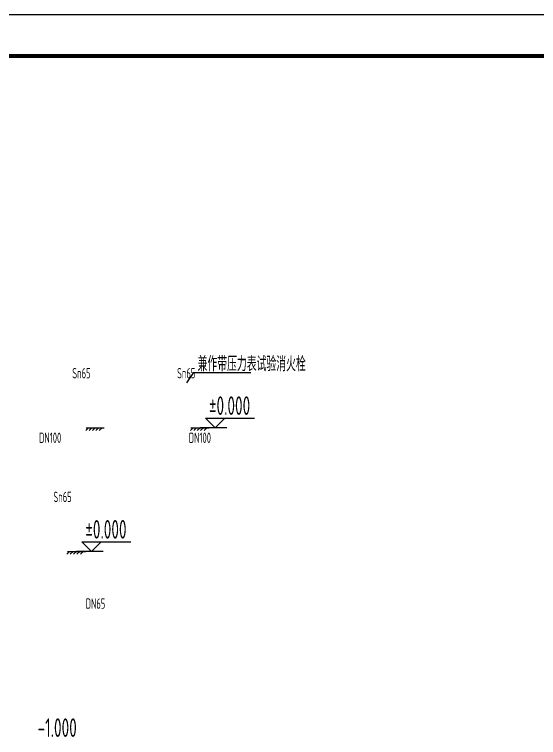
# Model space of a CAD drawing. Extents: x 1169373 to 1354985, y 649019 to 904199.
# Drawn here: x 1329662 to 1342283, y 808013 to 825419 of the extents above; entities that cross this region are included whole.
import ezdxf

# ---------------------------------------------------------------- set-up
doc = ezdxf.new("R2010")
doc.units = 0
doc.header["$LTSCALE"] = 1000
doc.header["$MEASUREMENT"] = 0
for name, color, linetype in [('0-给水标注', 253, 'Continuous'), ('EQUIP_污水', 7, 'Continuous'), ('TT', 253, 'Continuous')]:
    doc.layers.add(name, color=color, linetype=linetype)
doc.styles.add('WW', font='gbenor.shx', dxfattribs={"width": 0.75, "bigfont": 'gbcbig.shx'})

# ---------------------------------------------------------------- blocks, each defined once
blk = doc.blocks.new('DIP')
at = {"layer": 'EQUIP_污水'}
for p, q in [((-305, 0), (-398, -94)), ((-382, 0), (229, 0)), ((-190, 0), (-284, -94)), ((-76, 0), (-170, -94)), ((38, 0), (-56, -94)), ((152, 0), (59, -94))]:
    blk.add_line(p, q, dxfattribs=at)

msp = doc.modelspace()

# ---------------------------------------------------------------- linework, layer by layer
at = {"color": 3}
msp.add_lwpolyline([(1295505, 783419), (1295505, 825419), (1354905, 825419), (1354905, 783419)], close=True, dxfattribs=at)
at = {"const_width": 100}
msp.add_lwpolyline([(1298005, 784419), (1353905, 784419), (1353905, 824419), (1298005, 824419)], close=True, dxfattribs=at)
at = {"layer": '0-给水标注', "color": 134}
for p, q in [((1333977, 816803, 0), (1335357, 816800, 0)), ((1334266, 815703), (1335446, 815703)), ((1334496, 815472), (1334266, 815703)), ((1334496, 815472), (1334727, 815703)), ((1334777, 815472), (1334131, 815472)), ((1331288, 812725), (1332468, 812725)), ((1331519, 812495), (1331288, 812725)), ((1331519, 812495), (1331749, 812725)), ((1331799, 812495), (1331153, 812495))]:
    msp.add_line(p, q, dxfattribs=at)
at = {"layer": '0-给水标注', "color": 134, "elevation": 0}
msp.add_lwpolyline([(1333977, 816803), (1333805, 816552)], dxfattribs=at)

# ---------------------------------------------------------------- block references
at = {"layer": 'EQUIP_污水', "xscale": 0.711899995803833, "yscale": 0.7119000032544136, "zscale": 0.7119000000000001}
for p in [(1331663, 815472), (1334185, 815472), (1331208, 812495)]:
    msp.add_blockref('DIP', p, dxfattribs=at)

# ---------------------------------------------------------------- texts
at = {"layer": 'TT', "style": 'WW', "width": 0.7}
msp.add_text('兼作带压力表试验消火栓', height=355.95, rotation=359.8977, dxfattribs=at).set_placement((1334073, 816832, 0))
for s, height, p in [('Sn65', 249.2, (1331055, 816659, 0)), ('Sn65', 249.2, (1333578, 816659, 0)), ('%%P0.000', 448.5, (1334346, 815779)), ('Sn65', 249.2, (1330600, 813681, 0)), ('%%P0.000', 448.5, (1331368, 812801)), ('-1.000', 448.5, (1330219, 808027))]:
    msp.add_text(s, height=height, dxfattribs=at).set_placement(p)
at = {"layer": 'TT', "color": 3, "style": 'WW', "width": 0.7}
for s, p in [('DN100', (1330255, 815105)), ('DN100', (1333861, 815105)), ('DN65', (1331378, 811112))]:
    msp.add_text(s, height=249.2, dxfattribs=at).set_placement(p)

doc.saveas('drawing.dxf')
